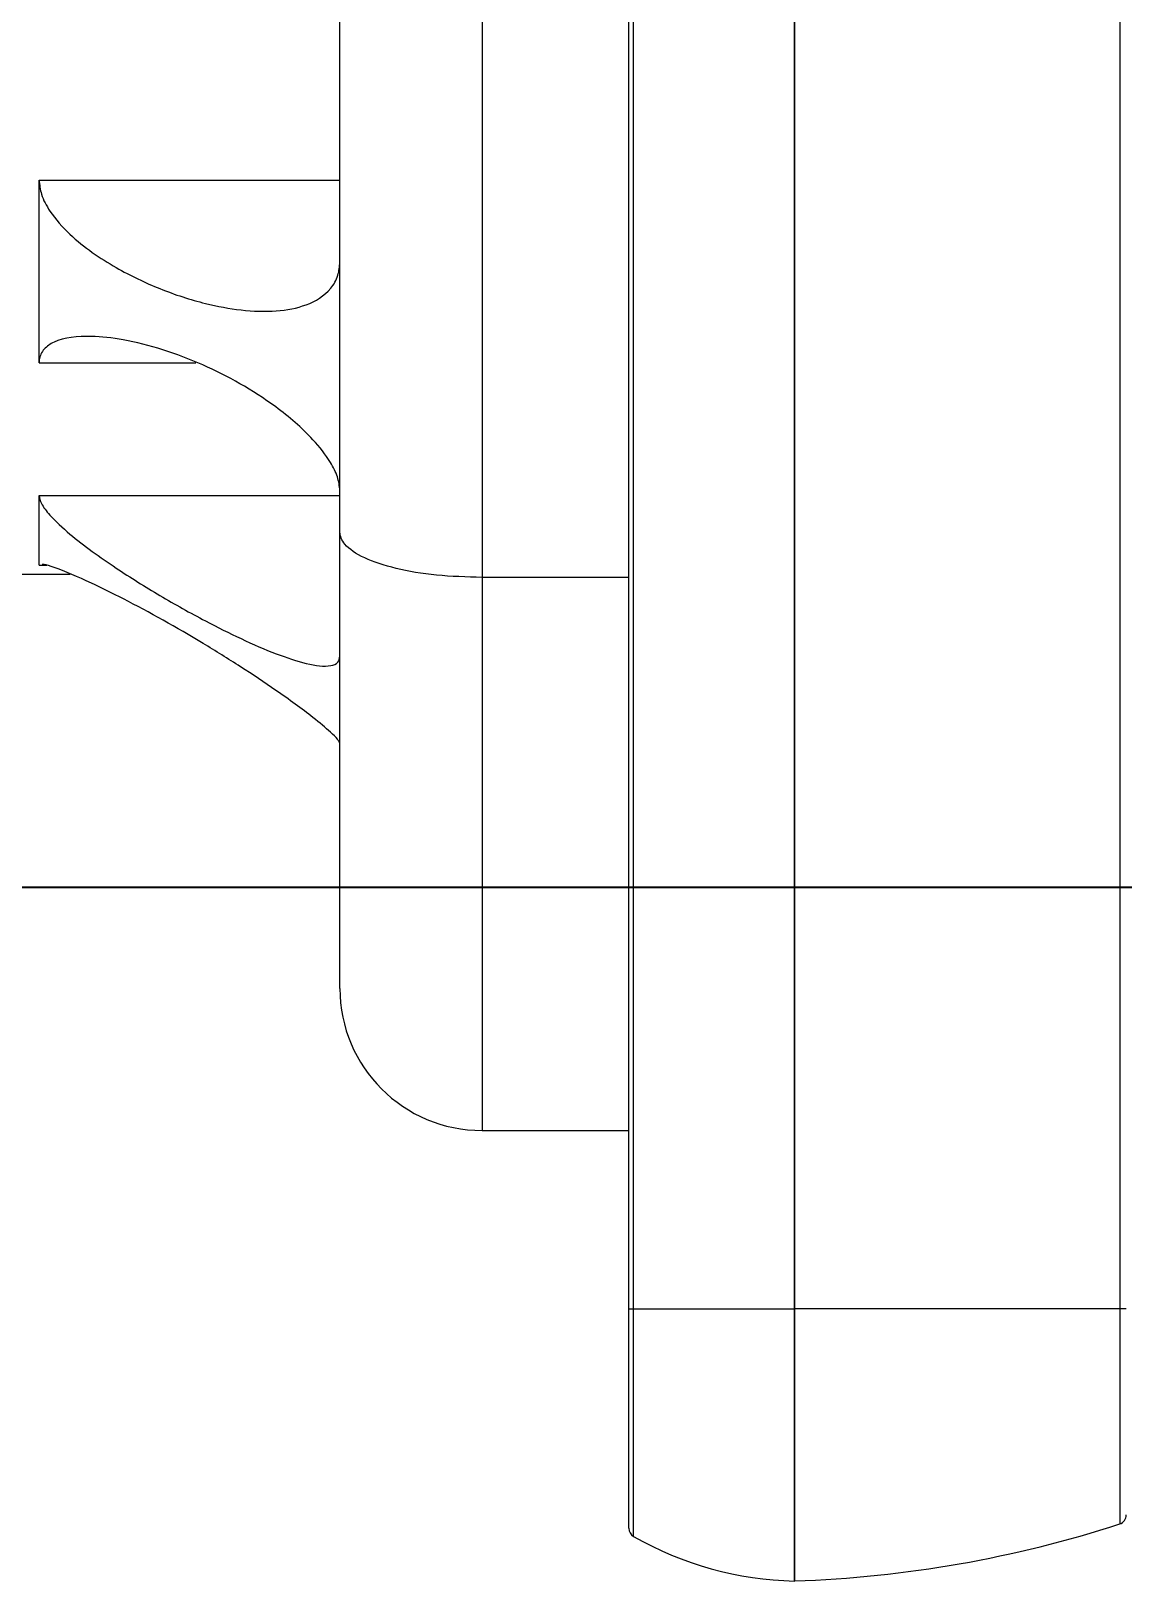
# Model space of a CAD drawing. Header units: millimetres. Extents: x 6 to 425, y 6 to 273.
# Drawn here: x 163.93 to 175.46, y 27.97 to 44.34 of the extents above; entities that cross this region are included whole.
import ezdxf

# ---------------------------------------------------------------- set-up
doc = ezdxf.new("R2010")
doc.units = ezdxf.units.MM
doc.layers.add('ITAR', color=7, linetype='Continuous')
doc.styles.add('SLDTEXTSTYLE0', font='TXT', dxfattribs={"width": 0.75})
doc.dimstyles.new('SLDDIMSTYLE0', dxfattribs={"dimtxt": 3.175, "dimasz": 3.302, "dimexe": 0, "dimexo": 0.0625, "dimgap": 0.79375, "dimtad": 0, "dimtih": 1, "dimtoh": 1, "dimlfac": 2, "dimrnd": 1e-09, "dimzin": 4, "dimdsep": 46, "dimtxsty": 'SLDTEXTSTYLE0', "dimsah": 1, "dimcen": 0.09, "dimadec": 0, "dimazin": 1, "dimtfac": 1, "dimtofl": 0, "dimtmove": 0, "dimatfit": 3, "dimfxl": 1, "dimfrac": 2, "dimtolj": 1, "dimtzin": 12, "dimarcsym": 0})

# ---------------------------------------------------------------- blocks, each defined once
blk = doc.blocks.new('_D_12')
at = {"layer": 'ITAR'}
for p, q in [((244.37, 85.148), (141.919, 85.148)), ((145.094, 85.148), (145.094, 67.76)), ((138.47, 62.027), (137.825, 62.027)), ((137.825, 62.027), (137.825, 56.986)), ((151.719, 62.027), (152.364, 62.027)), ((152.364, 62.027), (152.364, 56.986)), ((137.825, 56.986), (138.47, 56.986)), ((152.364, 56.986), (151.719, 56.986)), ((145.094, 35.295), (145.094, 56.341)), ((244.37, 35.295), (141.919, 35.295))]:
    blk.add_line(p, q, dxfattribs=at)
for points in [[(145.094, 85.148), (144.586, 81.846), (145.602, 81.846)], [(145.094, 35.295), (145.602, 38.597), (144.586, 38.597)]]:
    blk.add_solid(points, dxfattribs=at)
at = {"layer": 'ITAR', "char_height": 3.175, "attachment_point": 1, "style": 'SLDTEXTSTYLE0'}
for s, insert in [('99.70mm', (135.847, 66.764)), ('3.93in', (139.276, 61.079))]:
    blk.add_mtext(s, dxfattribs=dict(at, insert=insert))

msp = doc.modelspace()

# ---------------------------------------------------------------- linework, layer by layer
at = {"color": 7, "linetype": 'Continuous', "lineweight": 15}
for p, q in [((170.2398, 30.8465), (170.2398, 89.5965)), ((170.2903, 30.8465), (170.2903, 89.5965)), ((171.9869, 30.8465), (171.9869, 89.5965)), ((171.9926, 30.8465), (171.9926, 89.5965)), ((175.4206, 89.5965), (175.4206, 30.8465)), ((168.6898, 53.8761), (168.6898, 38.5668)), ((167.1898, 39.0486), (167.1898, 53.3943)), ((164.0148, 40.8333), (164.0148, 42.7621)), ((164.0148, 38.6953), (164.0148, 39.432)), ((167.1898, 34.2277), (167.1898, 39.0486)), ((164.0167, 38.7011), (164.0148, 38.6953)), ((162.0176, 38.6015), (164.3424, 38.6015)), ((170.2398, 38.5668), (168.6898, 38.5668)), ((168.6898, 32.7277), (170.2398, 32.7277)), ((170.2398, 30.8465), (170.2903, 30.8465)), ((170.2903, 28.4421), (170.2903, 30.8465)), ((170.2903, 30.8465), (171.9869, 30.8465)), ((171.9869, 30.8465), (171.9926, 30.8465)), ((171.9869, 27.9715), (171.9869, 30.8465)), ((171.9926, 27.9716), (171.9926, 30.8465)), ((175.4206, 30.8465), (171.9926, 30.8465)), ((175.4206, 30.8465), (175.4206, 28.5738)), ((175.4898, 30.8465), (175.4206, 30.8465))]:
    msp.add_line(p, q, dxfattribs=at)
at = {"color": 8, "linetype": 'Continuous', "lineweight": 15}
for p, q in [((164.0148, 42.7621), (167.1898, 42.7621)), ((164.0148, 40.8333), (165.6701, 40.8333)), ((164.0148, 39.432), (167.1898, 39.432)), ((164.0148, 38.6953), (164.0961, 38.6953)), ((168.6898, 38.5668), (168.6898, 32.7277))]:
    msp.add_line(p, q, dxfattribs=at)
at = {"color": 7, "linetype": 'Continuous', "lineweight": 15}
for centre, radius, start, end in [((168.6898, 34.2277), 1.5, 180, 270), ((175.3898, 28.6689), 0.1, 287.96715, 0), ((170.3398, 28.529), 0.1, 180, 240.31474), ((171.5647, 40.4642), 12.5, 271.96172, 287.96715), ((172.0697, 31.5637), 3.5932, 240.31474, 268.67938), ((171.9892, 28.0715), 0.1, 268.67938, 271.96172)]:
    msp.add_arc(centre, radius, start, end, dxfattribs=at)
for points, knots in [([(164.0148, 42.7621), (164.0201, 42.7122), (164.0321, 42.6005), (164.1432, 42.3957), (164.4006, 42.1113), (164.8059, 41.8355), (165.2932, 41.6028), (165.738, 41.4582), (166.151, 41.3813), (166.5121, 41.369), (166.8431, 41.4287), (167.0691, 41.5644), (167.1758, 41.7427), (167.1855, 41.8494), (167.1898, 41.8972)], [0, 0, 0, 0, 0.0361134, 0.0809854, 0.1525858, 0.2891422, 0.4101539, 0.5345101, 0.6328972, 0.7334223, 0.8254194, 0.9183826, 0.9634462, 1, 1, 1, 1]), ([(167.1898, 39.4863), (167.1842, 39.5332), (167.1731, 39.627), (167.0768, 39.8158), (166.8678, 40.0808), (166.5338, 40.365), (166.1365, 40.6209), (165.5963, 40.8915), (165.0564, 41.0654), (164.5264, 41.126), (164.2297, 41.0967), (164.0606, 40.9847), (164.0173, 40.8997), (164.0152, 40.8434), (164.0148, 40.8333)], [0, 0, 0, 0, 0.0415926, 0.083018, 0.1522552, 0.268284, 0.3704431, 0.4727841, 0.6911714, 0.7827635, 0.9024371, 0.9461999, 0.9904006, 1, 1, 1, 1]), ([(164.0148, 39.432), (164.0201, 39.4048), (164.0321, 39.3436), (164.1431, 39.2001), (164.4003, 38.9634), (164.8054, 38.6743), (165.2925, 38.3703), (165.7373, 38.1215), (166.1504, 37.9146), (166.5117, 37.7578), (166.8428, 37.6472), (167.0688, 37.6181), (167.1758, 37.662), (167.1854, 37.7121), (167.1898, 37.7346)], [0, 0, 0, 0, 0.0360849, 0.0809444, 0.1525135, 0.2889986, 0.4099774, 0.534299, 0.6327537, 0.7333498, 0.8253318, 0.9182777, 0.9633565, 1, 1, 1, 1]), ([(168.6898, 38.5668), (168.5268, 38.5716), (168.201, 38.5813), (167.7656, 38.6565), (167.4247, 38.7695), (167.2306, 38.9057), (167.19, 39.0036), (167.1898, 39.0479), (167.1898, 39.0486)], [0, 0, 0, 0, 0.202207, 0.4042795, 0.6101505, 0.824902, 0.9970567, 1, 1, 1, 1]), ([(167.1898, 36.8137), (167.1842, 36.8272), (167.1732, 36.854), (167.0772, 36.9488), (166.8686, 37.1217), (166.5367, 37.3631), (166.1401, 37.6275), (165.6004, 37.9634), (165.0605, 38.2657), (164.5268, 38.5296), (164.2377, 38.6533), (164.074, 38.7064), (164.0524, 38.7032), (164.0456, 38.7022)], [0, 0, 0, 0, 0.0429291, 0.0857988, 0.1573935, 0.2773371, 0.3816758, 0.4887603, 0.7145928, 0.8096496, 0.9340082, 0.9793603, 1, 1, 1, 1]), ([(170.2398, 28.529), (170.2398, 28.56), (170.2398, 28.6076), (170.2398, 28.8966), (170.2398, 29.1957), (170.2398, 29.5669), (170.2398, 30.1065), (170.2398, 30.5549), (170.2398, 30.8465)], [0, 0, 0, 0, 0.2394568, 0.3683607, 0.5, 0.6316393, 0.7605432, 1, 1, 1, 1])]:
    msp.add_open_spline(points, degree=3, knots=knots, dxfattribs=at)

# ---------------------------------------------------------------- dimensions: what is measured, and where the dimension line sits
at = {"layer": 'ITAR'}
dim = msp.add_linear_dim(base=(145.0944, 35.2954), p1=(245.6398, 85.1475), p2=(245.6398, 35.2954), angle=90, dimstyle='SLDDIMSTYLE0', dxfattribs=at)
dim.commit()
dim.dimension.update_dxf_attribs({"geometry": '_D_12', "text_midpoint": (145.0944, 62.0508), "dimtype": 160})

doc.saveas('drawing.dxf')
